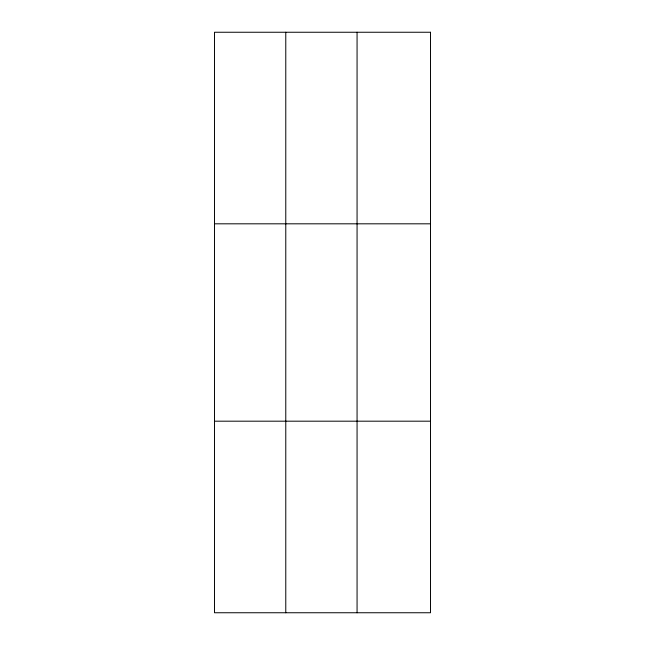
<?xml version="1.0" encoding="UTF-8"?>
<svg xmlns="http://www.w3.org/2000/svg" width="645" height="645" viewBox="0 0 645 645"><rect width="100%" height="100%" fill="white"/><g stroke="black" fill="none" stroke-linecap="round" stroke-linejoin="round"><path stroke-width="0.97" d="M285.775 32.25L285.775 612.75M357.064 32.25L357.064 612.75M214.495 223.815L430.505 223.815M214.495 421.185L430.505 421.185M430.505 32.25L430.505 612.75L214.495 612.75L214.495 32.25L430.505 32.25"/></g></svg>
